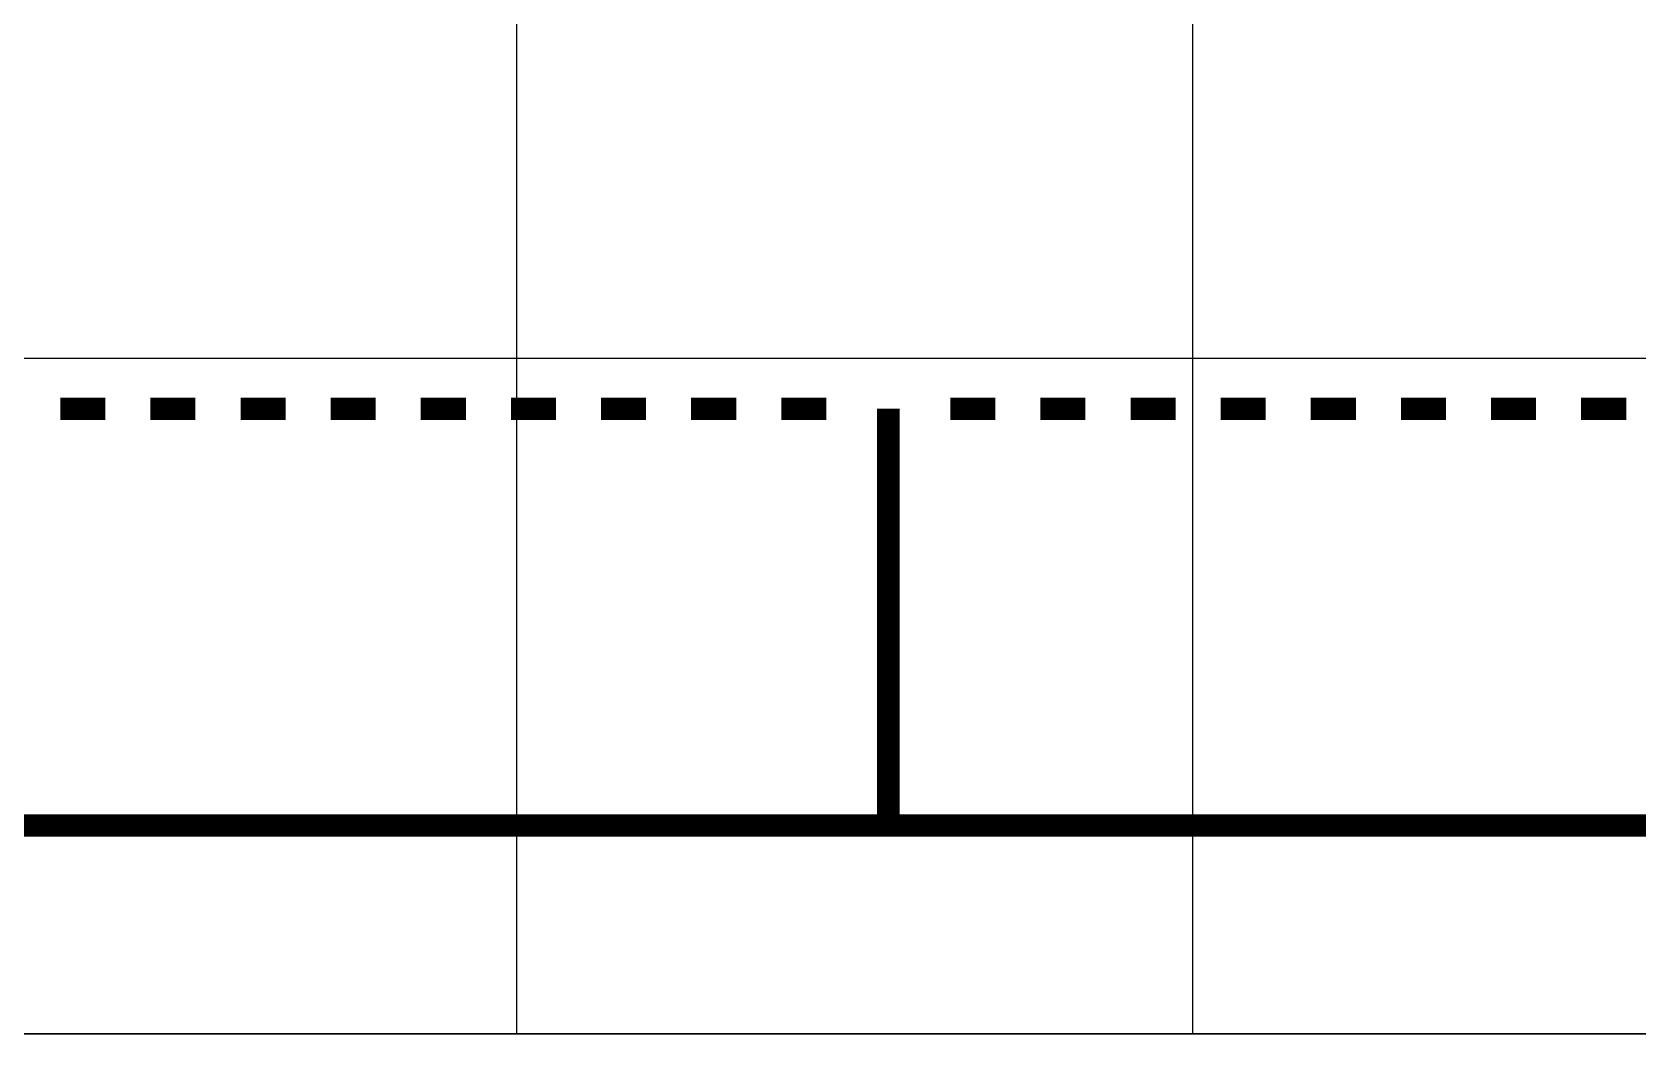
# Model space of a CAD drawing. Header units: millimetres. Extents: x 0 to 6090, y -6000 to 101.
# Drawn here: x 1370 to 2795, y -6000 to -5111 of the extents above; entities that cross this region are included whole.
import ezdxf

# ---------------------------------------------------------------- set-up
doc = ezdxf.new("R2010")
doc.units = ezdxf.units.MM
doc.layers.add('high_way', color=7, linetype='Continuous', lineweight=40)

# ---------------------------------------------------------------- blocks, each defined once
blk = doc.blocks.new('*U1')
at = {"layer": 'Defpoints'}
blk.add_line((0, 3000), (0, -3000), dxfattribs=at)
blk = doc.blocks.new('*U2')
at = {"layer": 'Defpoints', "color": 0, "linetype": 'ByBlock', "lineweight": -2, "transparency": 16777216}
for p in [(1800, 20), (1800, 10), (2400, 20), (2400, 10), (1800, 0), (2400, 0)]:
    blk.add_blockref('*U1', p, dxfattribs=at)
blk = doc.blocks.new('*U3')
at = {"layer": 'Defpoints'}
blk.add_line((-3000, 0), (3000, 0), dxfattribs=at)
blk = doc.blocks.new('*U4')
at = {"layer": 'Defpoints', "color": 0, "linetype": 'ByBlock', "lineweight": -2, "transparency": 16777216}
for p in [(0, 600), (10, 600), (20, 600), (30, 600), (40, 600), (50, 600), (60, 600), (70, 600), (80, 600), (90, 600), (0, 0), (10, 0), (20, 0), (30, 0), (40, 0), (50, 0), (60, 0), (70, 0), (80, 0), (90, 0)]:
    blk.add_blockref('*U3', p, dxfattribs=at)

msp = doc.modelspace()

# ---------------------------------------------------------------- linework, layer by layer
at = {"layer": 'Defpoints'}
msp.add_lwpolyline([(0, 0), (6000, 0), (6000, -6000), (0, -6000)], close=True, dxfattribs=at)
at = {"layer": 'high_way', "const_width": 20}
for points in [[(1345, -5445), (1345, -5815), (2130, -5815), (2915, -5815), (2915, -5445)], [(1395, -5445), (1435, -5445)], [(1475, -5445), (1515, -5445)], [(1555, -5445), (1595, -5445)], [(1635, -5445), (1675, -5445)], [(1715, -5445), (1755, -5445)], [(1795, -5445), (1835, -5445)], [(1875, -5445), (1915, -5445)], [(1955, -5445), (1995, -5445)], [(2035, -5445), (2075, -5445)], [(2130, -5815), (2130, -5445)], [(2225, -5445), (2185, -5445)], [(2305, -5445), (2265, -5445)], [(2385, -5445), (2345, -5445)], [(2465, -5445), (2425, -5445)], [(2545, -5445), (2505, -5445)], [(2625, -5445), (2585, -5445)], [(2705, -5445), (2665, -5445)], [(2785, -5445), (2745, -5445)]]:
    msp.add_lwpolyline(points, dxfattribs=at)

# ---------------------------------------------------------------- block references
at = {"layer": 'Defpoints'}
for name, p in [('*U2', (0, -3000)), ('*U4', (3000, -6000))]:
    msp.add_blockref(name, p, dxfattribs=at)

doc.saveas('drawing.dxf')
